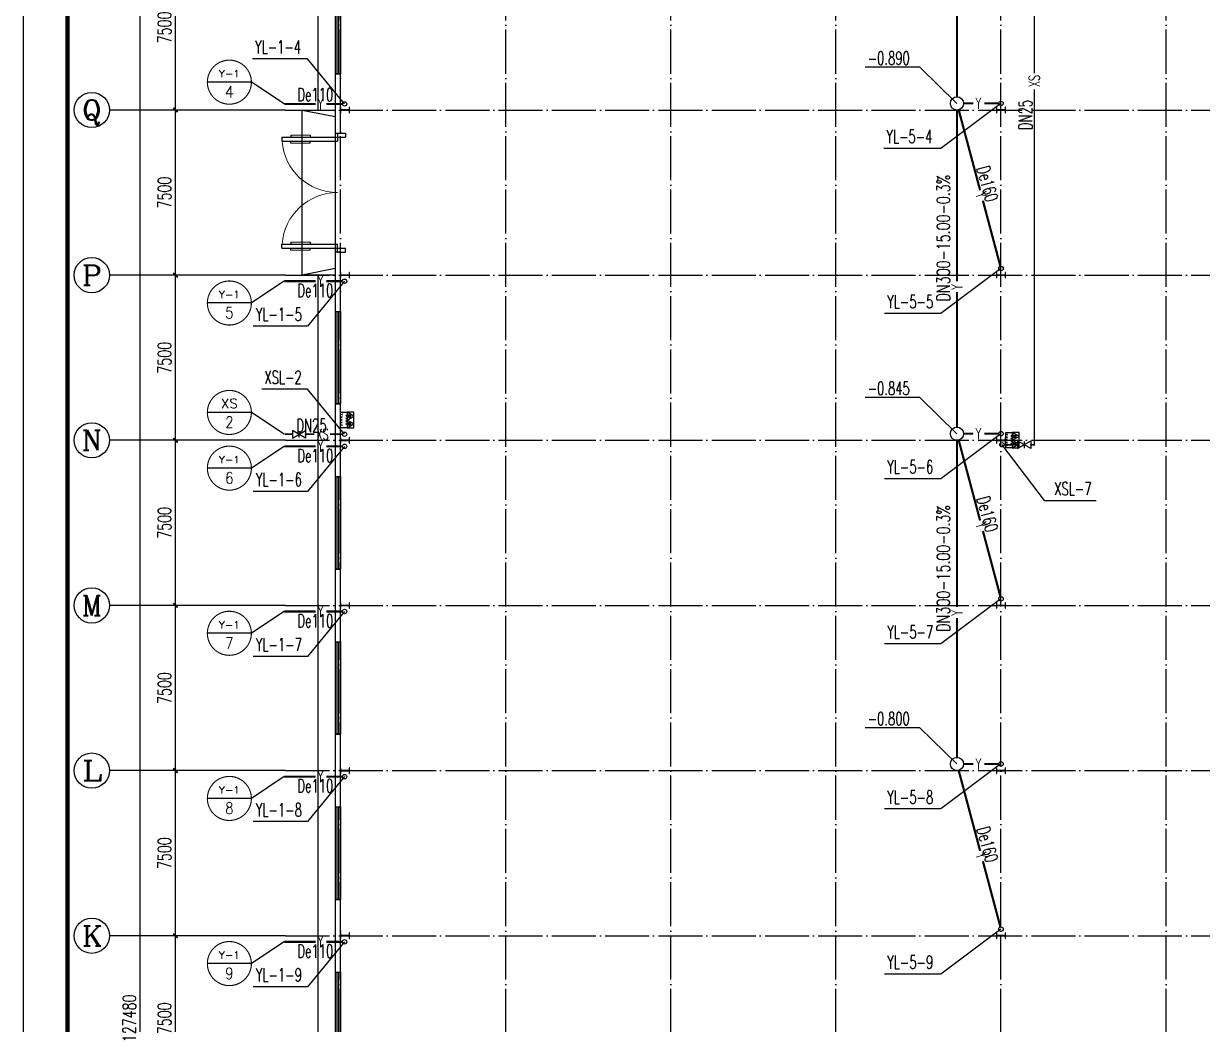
# Model space of a CAD drawing. Extents: x 14204718 to 16986381, y -1556765 to -15898.
# Drawn here: x 14849916 to 14903466, y -368471 to -323019 of the extents above; entities that cross this region are included whole.
import ezdxf
from ezdxf.enums import TextEntityAlignment as Align

# ---------------------------------------------------------------- set-up
doc = ezdxf.new("R2010")
doc.units = 0
doc.header["$LTSCALE"] = 1000
doc.header["$MEASUREMENT"] = 0
doc.linetypes.add('DOTE', pattern=[2.42, 2, -0.2, 0.02, -0.2])
for name, color, linetype in [('AXIS', 3, 'Continuous'), ('AXIS_TEXT', 7, 'Continuous'), ('COLUMN', 2, 'Continuous'), ('DIM_消防', 3, 'Continuous'), ('DIM_雨水', 3, 'Continuous'), ('DOTE', 8, 'DOTE'), ('EQUIP_消防', 7, 'Continuous'), ('PIPE-消防', 1, 'Continuous'), ('PIPE-雨水', 4, 'Continuous'), ('TEXT_消防', 7, 'Continuous'), ('TEXT_雨水', 7, 'Continuous'), ('TK', 4, 'Continuous'), ('TWT_LEAD', 3, 'Continuous'), ('TWT_TEXT', 7, 'Continuous'), ('VALVE_消防', 7, 'Continuous'), ('VPIPE-消防', 1, 'Continuous'), ('VPIPE-雨水', 4, 'Continuous'), ('WALL-PARAPET', 6, 'Continuous'), ('WELL_雨水', 4, 'Continuous'), ('WINDOW', 4, 'Continuous')]:
    doc.layers.add(name, color=color, linetype=linetype)
doc.styles.add('_TCH_AXIS', font='COMPLEX', dxfattribs={"bigfont": 'GBCBIG'})
doc.styles.add('_TCH_DIM', font='SIMPLEX', dxfattribs={"bigfont": 'GBCBIG'})
doc.styles.add('_TCH_DIM_T3', font='SIMPLEX', dxfattribs={"width": 0.705882, "bigfont": 'GBCBIG'})
doc.styles.add('_TWT_CIRCLE', font='COMPLEX', dxfattribs={"width": 1.1, "height": 3, "bigfont": 'HZTXT'})
doc.styles.add('_TWT_PIPEDN', font='SIMPLEX', dxfattribs={"width": 0.8, "height": 3, "bigfont": 'HZTXT'})
doc.styles.add('_TWT_PIPETEXT', font='COMPLEX', dxfattribs={"width": 0.8, "height": 2.5, "bigfont": 'HZTXT'})
doc.styles.add('_TWT_SERIAL', font='COMPLEX', dxfattribs={"width": 0.8, "height": 3, "bigfont": 'HZTXT'})
doc.styles.add('COMPLEX', font='COMPLEX')
doc.dimstyles.new('_TCH_ARCH&&200', dxfattribs={"dimtxt": 595, "dimasz": 200, "dimexe": 500, "dimexo": 600, "dimgap": 200, "dimtad": 1, "dimdec": 0, "dimzin": 0, "dimdsep": 46, "dimtxsty": '_TCH_DIM_T3', "dimblk": 'ARCHTICK', "dimcen": 0.09, "dimclrt": 7, "dimazin": 2, "dimtfac": 1, "dimtdec": 0, "dimtix": 1, "dimtmove": 2, "dimatfit": 3, "dimfxl": 0, "dimtolj": 1, "dimtzin": 0, "dimarcsym": 0})

# ---------------------------------------------------------------- blocks, each defined once
blk = doc.blocks.new('A$C797E1D2B')
at = {"layer": 'COLUMN'}
h = blk.add_hatch(color=256, dxfattribs=at)
h.paths.add_polyline_path([(125, 400), (250, 400), (250, 388), (130, 388), (130, 200), (125, 200)])
h.paths.add_polyline_path([(0, 400), (125, 400), (125, 200), (120, 200), (120, 388), (0, 388)])
h.paths.add_polyline_path([(0, 12), (120, 12), (120, 200), (125, 200), (125, 0), (0, 0)])
h.paths.add_polyline_path([(125, 200), (130, 200), (130, 12), (250, 12), (250, 0), (125, 0)])
blk.add_lwpolyline([(250, 0), (250, 12), (130, 12), (130, 388), (250, 388), (250, 400), (0, 400), (0, 388), (120, 388), (120, 12), (0, 12), (0, 0)], close=True, dxfattribs=at)
blk = doc.blocks.new('消防软管卷盘')
blk.add_lwpolyline([(4963954, 151899), (4963954, 150312), (4964641, 150312), (4964641, 151899)], close=True)
for points, const_width in [([(4964134, 151704), (4964482, 151704)], 1), ([(4964134, 151566), (4964482, 151566)], 1), ([(4964134, 151428), (4964482, 151428)], 1), ([(4964134, 151290), (4964482, 151290)], 1), ([(4964134, 151152), (4964482, 151152)], 1), ([(4964134, 151014), (4964482, 151014)], 0.1), ([(4964134, 150876), (4964482, 150876)], 1), ([(4964134, 150738), (4964482, 150738)], 1), ([(4964150, 150600), (4964499, 150600)], 1), ([(4964150, 150462), (4964499, 150462)], 1)]:
    blk.add_lwpolyline(points, dxfattribs=dict(const_width=const_width))
for centre, start, end in [((4964134, 151636), 90, 270), ((4964134, 151360), 90, 270), ((4964134, 151084), 90, 270), ((4964134, 150808), 90, 270), ((4964150, 150532), 90, 270), ((4964482, 151498), 270, 90), ((4964482, 151222), 270, 90), ((4964482, 150946), 270, 90), ((4964499, 150670), 270, 90)]:
    blk.add_arc(centre, 69, start, end)
blk = doc.blocks.new('$TwtSys$00000546')
h = blk.add_hatch()
h.set_pattern_fill('ANSI31', color=256, scale=200, style=0)
h.set_pattern_definition([(45, (-38543.802, -6670.83), (-17.67767, 17.67767), [])])
h.paths.add_polyline_path([(-65, 174), (65, 174), (65, 44), (-65, 44)])
for points in [[(0, 344), (-198, 0), (198, 0)], [(-65, 174), (65, 174), (65, 44), (-65, 44)]]:
    blk.add_lwpolyline(points, close=True)
blk = doc.blocks.new('92623')
blk.add_lwpolyline([(8910066, 83014), (8909273, 83014), (8909273, 82670), (8910066, 82670)], close=True)
at = {"xscale": -0.5, "yscale": 0.5, "zscale": 0.5, "rotation": 89.99999999998747}
blk.add_blockref('消防软管卷盘', (8985223, 2565334), dxfattribs=at)
at = {"layer": 'EQUIP_消防', "rotation": 180}
for p in [(8909471, 83014), (8909868, 83014)]:
    blk.add_blockref('$TwtSys$00000546', p, dxfattribs=at)
blk = doc.blocks.new('GeYuanFrame_68086672', base_point=(20.09, 4.53))
at = {"layer": 'TK'}
blk.add_lwpolyline([(20.09, 4.53), (20.09, 598.53), (1071.09, 598.53), (1071.09, 4.53)], close=True, dxfattribs=at)
at = {"layer": 'TK', "const_width": 1}
blk.add_lwpolyline([(45.09, 588.53), (1061.09, 588.53), (1061.09, 14.53), (45.09, 14.53)], close=True, dxfattribs=at)
blk = doc.blocks.new('_AXISO')
blk.add_circle((0, 0), 0.5)
at = {"layer": 'AXIS_TEXT', "style": 'COMPLEX', "width": 1.041667}
blk.add_attdef('A', text='', height=0.56, dxfattribs=at).set_placement((-0.25, -0.28), (0.25, -0.28), align=Align.FIT)
blk = doc.blocks.new('_ArchTick')
at = {"color": 0, "linetype": 'ByBlock', "const_width": 0.4}
blk.add_lwpolyline([(-0.5, -0.5), (0.5, 0.5)], dxfattribs=at)
blk = doc.blocks.new('*D154')
at = {"layer": 'AXIS', "color": 0, "lineweight": -2}
for p, q in [((14861216, -304454), (14854716, -304454)), ((14855216, -431934), (14855216, -304454)), ((14861216, -431934), (14854716, -431934))]:
    blk.add_line(p, q, dxfattribs=at)
at = {"layer": 'Defpoints', "color": 0}
for p in [(14855216, -304454), (14861816, -304454), (14861816, -431934)]:
    blk.add_point(p, dxfattribs=at)
at = {"layer": 'AXIS', "color": 0, "lineweight": -2, "xscale": 200, "yscale": 200, "zscale": 200}
for p, rotation in [((14855216, -304454), 90), ((14855216, -431934), 270)]:
    blk.add_blockref('_ArchTick', p, dxfattribs=dict(at, rotation=rotation))
at = {"layer": 'AXIS', "color": 7, "insert": (14854719, -368194), "char_height": 595, "attachment_point": 5, "rotation": 90, "style": '_TCH_DIM_T3'}
blk.add_mtext('\\A1;127480', dxfattribs=at)
blk = doc.blocks.new('*D165')
at = {"layer": 'AXIS', "color": 0, "lineweight": -2}
for p, q in [((14861216, -364444), (14856316, -364444)), ((14856816, -371944), (14856816, -364444)), ((14861216, -371944), (14856316, -371944))]:
    blk.add_line(p, q, dxfattribs=at)
at = {"layer": 'Defpoints', "color": 0}
for p in [(14856816, -364444), (14861816, -364444), (14861816, -371944)]:
    blk.add_point(p, dxfattribs=at)
at = {"layer": 'AXIS', "color": 0, "lineweight": -2, "xscale": 200, "yscale": 200, "zscale": 200}
for p, rotation in [((14856816, -364444), 90), ((14856816, -371944), 270)]:
    blk.add_blockref('_ArchTick', p, dxfattribs=dict(at, rotation=rotation))
at = {"layer": 'AXIS', "color": 7, "insert": (14856319, -368194), "char_height": 595, "attachment_point": 5, "rotation": 90, "style": '_TCH_DIM_T3'}
blk.add_mtext('\\A1;7500', dxfattribs=at)
blk = doc.blocks.new('*D166')
at = {"layer": 'AXIS', "color": 0, "lineweight": -2}
for p, q in [((14861216, -356944), (14856316, -356944)), ((14856816, -364444), (14856816, -356944)), ((14861216, -364444), (14856316, -364444))]:
    blk.add_line(p, q, dxfattribs=at)
at = {"layer": 'Defpoints', "color": 0}
for p in [(14856816, -356944), (14861816, -356944), (14861816, -364444)]:
    blk.add_point(p, dxfattribs=at)
at = {"layer": 'AXIS', "color": 0, "lineweight": -2, "xscale": 200, "yscale": 200, "zscale": 200}
for p, rotation in [((14856816, -356944), 90), ((14856816, -364444), 270)]:
    blk.add_blockref('_ArchTick', p, dxfattribs=dict(at, rotation=rotation))
at = {"layer": 'AXIS', "color": 7, "insert": (14856319, -360694), "char_height": 595, "attachment_point": 5, "rotation": 90, "style": '_TCH_DIM_T3'}
blk.add_mtext('\\A1;7500', dxfattribs=at)
blk = doc.blocks.new('*D167')
at = {"layer": 'AXIS', "color": 0, "lineweight": -2}
for p, q in [((14861216, -349444), (14856316, -349444)), ((14856816, -356944), (14856816, -349444)), ((14861216, -356944), (14856316, -356944))]:
    blk.add_line(p, q, dxfattribs=at)
at = {"layer": 'Defpoints', "color": 0}
for p in [(14856816, -349444), (14861816, -349444), (14861816, -356944)]:
    blk.add_point(p, dxfattribs=at)
at = {"layer": 'AXIS', "color": 0, "lineweight": -2, "xscale": 200, "yscale": 200, "zscale": 200}
for p, rotation in [((14856816, -349444), 90), ((14856816, -356944), 270)]:
    blk.add_blockref('_ArchTick', p, dxfattribs=dict(at, rotation=rotation))
at = {"layer": 'AXIS', "color": 7, "insert": (14856319, -353194), "char_height": 595, "attachment_point": 5, "rotation": 90, "style": '_TCH_DIM_T3'}
blk.add_mtext('\\A1;7500', dxfattribs=at)
blk = doc.blocks.new('*D168')
at = {"layer": 'AXIS', "color": 0, "lineweight": -2}
for p, q in [((14861216, -341944), (14856316, -341944)), ((14856816, -349444), (14856816, -341944)), ((14861216, -349444), (14856316, -349444))]:
    blk.add_line(p, q, dxfattribs=at)
at = {"layer": 'Defpoints', "color": 0}
for p in [(14856816, -341944), (14861816, -341944), (14861816, -349444)]:
    blk.add_point(p, dxfattribs=at)
at = {"layer": 'AXIS', "color": 0, "lineweight": -2, "xscale": 200, "yscale": 200, "zscale": 200}
for p, rotation in [((14856816, -341944), 90), ((14856816, -349444), 270)]:
    blk.add_blockref('_ArchTick', p, dxfattribs=dict(at, rotation=rotation))
at = {"layer": 'AXIS', "color": 7, "insert": (14856319, -345694), "char_height": 595, "attachment_point": 5, "rotation": 90, "style": '_TCH_DIM_T3'}
blk.add_mtext('\\A1;7500', dxfattribs=at)
blk = doc.blocks.new('*D169')
at = {"layer": 'AXIS', "color": 0, "lineweight": -2}
for p, q in [((14861216, -334444), (14856316, -334444)), ((14856816, -341944), (14856816, -334444)), ((14861216, -341944), (14856316, -341944))]:
    blk.add_line(p, q, dxfattribs=at)
at = {"layer": 'Defpoints', "color": 0}
for p in [(14856816, -334444), (14861816, -334444), (14861816, -341944)]:
    blk.add_point(p, dxfattribs=at)
at = {"layer": 'AXIS', "color": 0, "lineweight": -2, "xscale": 200, "yscale": 200, "zscale": 200}
for p, rotation in [((14856816, -334444), 90), ((14856816, -341944), 270)]:
    blk.add_blockref('_ArchTick', p, dxfattribs=dict(at, rotation=rotation))
at = {"layer": 'AXIS', "color": 7, "insert": (14856319, -338194), "char_height": 595, "attachment_point": 5, "rotation": 90, "style": '_TCH_DIM_T3'}
blk.add_mtext('\\A1;7500', dxfattribs=at)
blk = doc.blocks.new('*D170')
at = {"layer": 'AXIS', "color": 0, "lineweight": -2}
for p, q in [((14861216, -326944), (14856316, -326944)), ((14856816, -334444), (14856816, -326944)), ((14861216, -334444), (14856316, -334444))]:
    blk.add_line(p, q, dxfattribs=at)
at = {"layer": 'Defpoints', "color": 0}
for p in [(14856816, -326944), (14861816, -326944), (14861816, -334444)]:
    blk.add_point(p, dxfattribs=at)
at = {"layer": 'AXIS', "color": 0, "lineweight": -2, "xscale": 200, "yscale": 200, "zscale": 200}
for p, rotation in [((14856816, -326944), 90), ((14856816, -334444), 270)]:
    blk.add_blockref('_ArchTick', p, dxfattribs=dict(at, rotation=rotation))
at = {"layer": 'AXIS', "color": 7, "insert": (14856319, -330694), "char_height": 595, "attachment_point": 5, "rotation": 90, "style": '_TCH_DIM_T3'}
blk.add_mtext('\\A1;7500', dxfattribs=at)
blk = doc.blocks.new('*D171')
at = {"layer": 'AXIS', "color": 0, "lineweight": -2}
for p, q in [((14861216, -319444), (14856316, -319444)), ((14856816, -326944), (14856816, -319444)), ((14861216, -326944), (14856316, -326944))]:
    blk.add_line(p, q, dxfattribs=at)
at = {"layer": 'Defpoints', "color": 0}
for p in [(14856816, -319444), (14861816, -319444), (14861816, -326944)]:
    blk.add_point(p, dxfattribs=at)
at = {"layer": 'AXIS', "color": 0, "lineweight": -2, "xscale": 200, "yscale": 200, "zscale": 200}
for p, rotation in [((14856816, -319444), 90), ((14856816, -326944), 270)]:
    blk.add_blockref('_ArchTick', p, dxfattribs=dict(at, rotation=rotation))
at = {"layer": 'AXIS', "color": 7, "insert": (14856319, -323194), "char_height": 595, "attachment_point": 5, "rotation": 90, "style": '_TCH_DIM_T3'}
blk.add_mtext('\\A1;7500', dxfattribs=at)
blk = doc.blocks.new('$DorLib2D$00000011')
for p, q in [((-0.4667, 0.4709), (-0.4667, -0.0625)), ((-0.4667, 0.4709), (-0.4333, 0.4709)), ((-0.4333, 0.4709), (-0.4333, 0.0042)), ((0.4333, 0.4709), (0.4333, 0.0042)), ((0.4667, 0.4709), (0.4333, 0.4709)), ((0.4667, 0.4709), (0.4667, -0.0625)), ((-0.4833, 0.3962), (-0.4667, 0.3962)), ((-0.4167, 0.3962), (-0.4333, 0.3962)), ((0.4167, 0.3962), (0.4333, 0.3962)), ((0.4833, 0.3962), (0.4667, 0.3962)), ((-0.4833, 0.2346), (-0.4667, 0.2346)), ((-0.4167, 0.2346), (-0.4333, 0.2346)), ((0.4167, 0.2346), (0.4333, 0.2346)), ((0.4833, 0.2346), (0.4667, 0.2346)), ((-0.5, 0.0042), (-0.4333, 0.0042)), ((-0.5, 0.0042), (-0.5, -0.0625)), ((0.5, 0.0042), (0.4333, 0.0042)), ((0.5, 0.0042), (0.5, -0.0625)), ((-0.5, -0.0625), (-0.4667, -0.0625)), ((0.5, -0.0625), (0.4667, -0.0625))]:
    blk.add_line(p, q)
at = {"lineweight": 13}
for p, q in [((-0.4833, 0.3962), (-0.4833, 0.2346)), ((-0.4167, 0.3962), (-0.4167, 0.2346)), ((0.4167, 0.3962), (0.4167, 0.2346)), ((0.4833, 0.3962), (0.4833, 0.2346))]:
    blk.add_line(p, q, dxfattribs=at)
for centre, start, end in [((-0.4667, 0.0042), 0, 85.90396), ((0.4667, 0.0042), 94.09604, 180)]:
    blk.add_arc(centre, 0.4667, start, end, dxfattribs=at)
blk = doc.blocks.new('$TCHSYS$WIN2D')
for p, q in [((-0.5, 0.5), (0.5, 0.5)), ((-0.5, 0.5), (-0.5, -0.5)), ((0.5, 0.5), (0.5, -0.5)), ((0.5, 0.167), (-0.5, 0.167)), ((0.5, -0.167), (-0.5, -0.167)), ((-0.5, -0.5), (0.5, -0.5))]:
    blk.add_line(p, q)
blk = doc.blocks.new('$TWTSYS$00000187')
blk.add_circle((0, 0, 0), 0.5)
blk = doc.blocks.new('$VALVE$00000296')
for points in [[(-125, 72), (-125, -72), (125, 72), (125, -72), (-125, 72)], [(0, 60), (0, -64)]]:
    blk.add_lwpolyline(points)
for p in [(-125, 0), (125, 0)]:
    blk.add_point(p)

msp = doc.modelspace()

# ---------------------------------------------------------------- hatches: boundary and pattern name
at = {"layer": 'PIPE-消防', "linetype": 'Continuous'}
for points in [[(14895829.6, -342147.1), (14895829.6, -342182.1), (14895864.6, -342182.1)], [(14895829.6, -342147.1), (14895864.6, -342147.1), (14895864.6, -342182.1)]]:
    msp.add_hatch(color=256, dxfattribs=at).paths.add_polyline_path(points)

# ---------------------------------------------------------------- linework, layer by layer
at = {"color": 8, "ltscale": 0.5}
for p, q in [((14862576.4, -326944.1), (14864076.4, -327244.1)), ((14864076.4, -334144.1), (14862576.4, -334444.1))]:
    msp.add_line(p, q, dxfattribs=at)
for points in [[(14879316.4, -303654.1), (14863276.4, -303654.1), (14863276.4, -326944.1)], [(14864076.4, -334444.1), (14862576.4, -334444.1), (14862576.4, -326944.1), (14864076.4, -326944.1)], [(14863276.4, -334444.1), (14863276.4, -401944.1)]]:
    msp.add_lwpolyline(points, dxfattribs=at)
at = {"layer": 'AXIS'}
for p, q in [((14861816.4, -326944.1), (14853816.4, -326944.1)), ((14861816.4, -334444.1), (14853816.4, -334444.1)), ((14861816.4, -341944.1), (14853816.4, -341944.1)), ((14861816.4, -349444.1), (14853816.4, -349444.1)), ((14861816.4, -356944.1), (14853816.4, -356944.1)), ((14861816.4, -364444.1), (14853816.4, -364444.1))]:
    msp.add_line(p, q, dxfattribs=at)
at = {"layer": 'DIM_消防'}
for p, q in [((14860264.7, -325679.4), (14858264.7, -325679.4)), ((14861759.3, -326668.9), (14860264.7, -325679.4)), ((14861759.3, -334719.3), (14860264.7, -335708.8)), ((14860264.7, -335708.8), (14858264.7, -335708.8)), ((14862817.1, -339625.2, 3000), (14860735.2, -339625.2, 3000)), ((14864499.6, -341668.9), (14862817.1, -339625.2, 3000)), ((14860264.7, -340679.4), (14858264.7, -340679.4)), ((14861759.3, -341668.9), (14860264.7, -340679.4)), ((14894357.3, -342147.1), (14896281.6, -344681.9)), ((14861759.3, -342219.3), (14860264.7, -343208.8)), ((14860264.7, -343208.8), (14858264.7, -343208.8)), ((14896281.6, -344681.9), (14898644.8, -344681.9)), ((14861759.3, -349719.3), (14860264.7, -350708.8)), ((14860264.7, -350708.8), (14858264.7, -350708.8)), ((14861759.3, -357219.3), (14860264.7, -358208.8)), ((14860264.7, -358208.8), (14858264.7, -358208.8)), ((14861759.3, -364719.3), (14860264.7, -365708.8)), ((14860264.7, -365708.8), (14858264.7, -365708.8))]:
    msp.add_line(p, q, dxfattribs=at)
at = {"layer": 'DIM_消防', "const_width": 50}
for points in [[(14860264.7, -325679.4, 1), (14858264.7, -325679.4, 1)], [(14860264.7, -335708.8, 1), (14858264.7, -335708.8, 1)], [(14860264.7, -340679.4, 1), (14858264.7, -340679.4, 1)], [(14860264.7, -343208.8, 1), (14858264.7, -343208.8, 1)], [(14860264.7, -350708.8, 1), (14858264.7, -350708.8, 1)], [(14860264.7, -358208.8, 1), (14858264.7, -358208.8, 1)], [(14860264.7, -365708.8, 1), (14858264.7, -365708.8, 1)]]:
    msp.add_lwpolyline(points, format="xyb", close=True, dxfattribs=at)
at = {"layer": 'DIM_雨水'}
for p, q in [((14862817.1, -324625.2), (14860311, -324625.2)), ((14864499.6, -326668.9), (14862817.1, -324625.2)), ((14894316.4, -326644.1, 3000), (14891586, -328687.8)), ((14891586, -328687.8), (14888989.9, -328687.8)), ((14894316.4, -334144.1, 3000), (14891586, -336187.8)), ((14864499.6, -334719.3), (14862817.1, -336763)), ((14891586, -336187.8), (14889025.9, -336187.8)), ((14862817.1, -336763), (14860346.8, -336763)), ((14894316.4, -341644.1, 3000), (14891586, -343687.8)), ((14864499.6, -342219.3), (14862817.1, -344263)), ((14891586, -343687.8), (14889025.9, -343687.8)), ((14862817.1, -344263), (14860346.8, -344263)), ((14894316.4, -349144.1, 3000), (14891586, -351187.8)), ((14864499.6, -349719.3), (14862817.1, -351763)), ((14891586, -351187.8), (14889025.9, -351187.8)), ((14862817.1, -351763), (14860346.8, -351763)), ((14894316.4, -356644.1, 3000), (14891586, -358687.8)), ((14864499.6, -357219.3), (14862817.1, -359263)), ((14891586, -358687.8), (14889025.9, -358687.8)), ((14862817.1, -359263), (14860346.8, -359263)), ((14894316.4, -364144.1, 3000), (14891586, -366187.8)), ((14864499.6, -364719.3), (14862817.1, -366763)), ((14891586, -366187.8), (14889025.9, -366187.8)), ((14862817.1, -366763), (14860346.8, -366763))]:
    msp.add_line(p, q, dxfattribs=at)
at = {"layer": 'DOTE'}
for p, q in [((14864316.4, -434194.1), (14864316.4, -302194.1)), ((14871816.4, -434194.1), (14871816.4, -302194.1)), ((14879316.4, -434194.1), (14879316.4, -302194.1)), ((14886816.4, -434194.1), (14886816.4, -302194.1)), ((14894316.4, -434194.1), (14894316.4, -302194.1)), ((14901816.4, -434194.1), (14901816.4, -302194.1)), ((14861816.4, -326944.1), (14956816.4, -326944.1)), ((14861816.4, -334444.1), (14956816.4, -334444.1)), ((14861816.4, -341944.1), (14956816.4, -341944.1)), ((14861816.4, -349444.1), (14956816.4, -349444.1)), ((14861816.4, -356944.1), (14956816.4, -356944.1)), ((14861816.4, -364444.1), (14956816.4, -364444.1))]:
    msp.add_line(p, q, dxfattribs=at)
at = {"layer": 'PIPE-消防', "linetype": 'Continuous', "const_width": 70}
for points in [[(14895829.6, -325282.8), (14895829.6, -312147.1)], [(14895829.6, -342147.1), (14895829.6, -326000.9)], [(14862127.7, -341668.9), (14861776, -341668.9)], [(14863122.5, -341668.9), (14862727.7, -341668.9)], [(14864399.6, -341668.9), (14863840.6, -341668.9)], [(14894457.3, -342147.1), (14895066.7, -342147.1)], [(14895666.7, -342147.1), (14895829.6, -342147.1)]]:
    msp.add_lwpolyline(points, dxfattribs=at)
at = {"layer": 'PIPE-雨水', "linetype": 'Continuous', "const_width": 100}
for points in [[(14892316.4, -326344.1), (14892316.4, -319586.9)], [(14863177.7, -326668.9), (14861759.3, -326668.9)], [(14864399.6, -326668.9), (14863667.2, -326668.9)], [(14892316.4, -334719.3), (14892316.4, -326944.1)], [(14892393.7, -326933.9), (14893368.4, -330589.1)], [(14893494.6, -331062.1), (14894290.6, -334047.4)], [(14863177.7, -334719.3), (14861759.3, -334719.3)], [(14864399.6, -334719.3), (14863667.2, -334719.3)], [(14892316.4, -341344.1), (14892316.4, -335208.8)], [(14863177.7, -342219.3), (14861759.3, -342219.3)], [(14864399.6, -342219.3), (14863667.2, -342219.3)], [(14892316.4, -349518.9), (14892316.4, -341944.1)], [(14892393.7, -341933.9), (14893368.4, -345589.1)], [(14893494.6, -346062.1), (14894290.6, -349047.4)], [(14863177.7, -349719.3), (14861759.3, -349719.3)], [(14864399.6, -349719.3), (14863667.2, -349719.3)], [(14892316.4, -356344.1), (14892316.4, -350008.4)], [(14863177.7, -357219.3), (14861759.3, -357219.3)], [(14864399.6, -357219.3), (14863667.2, -357219.3)], [(14892393.7, -356933.9), (14893368.4, -360589.1)], [(14893494.6, -361062.1), (14894290.6, -364047.4)], [(14863177.7, -364719.3), (14861759.3, -364719.3)], [(14864399.6, -364719.3), (14863667.2, -364719.3)]]:
    msp.add_lwpolyline(points, dxfattribs=at)
at = {"layer": 'PIPE-雨水', "linetype": 'Continuous', "ltscale": 2, "const_width": 100}
for points in [[(14893064.1, -326644.1), (14892616.4, -326644.1)], [(14894216.4, -326644.1), (14893553.6, -326644.1)], [(14893064.1, -341644.1), (14892616.4, -341644.1)], [(14894216.4, -341644.1), (14893553.6, -341644.1)], [(14893064.1, -356644.1), (14892616.4, -356644.1)], [(14894216.4, -356644.1), (14893553.6, -356644.1)]]:
    msp.add_lwpolyline(points, dxfattribs=at)
at = {"layer": 'TWT_LEAD'}
for p, q in [((14890624.8, -325005.5), (14888142.9, -325005.5)), ((14892316.4, -326644.1), (14890624.8, -325005.5)), ((14890624.8, -340005.5), (14888142.9, -340005.5)), ((14892316.4, -341644.1), (14890624.8, -340005.5)), ((14890624.8, -355005.5), (14888142.9, -355005.5)), ((14892316.4, -356644.1), (14890624.8, -355005.5))]:
    msp.add_line(p, q, dxfattribs=at)
at = {"layer": 'VPIPE-消防', "linetype": 'Continuous'}
for centre in [(14864499.6, -341668.9), (14894357.3, -342147.1)]:
    msp.add_circle(centre, 100, dxfattribs=at)
at = {"layer": 'VPIPE-雨水', "linetype": 'Continuous'}
for centre in [(14864499.6, -326668.9), (14894316.4, -326644.1), (14894316.4, -334144.1), (14864499.6, -334719.3), (14894316.4, -341644.1), (14864499.6, -342219.3), (14894316.4, -349144.1), (14864499.6, -349719.3), (14894316.4, -356644.1), (14864499.6, -357219.3), (14894316.4, -364144.1), (14864499.6, -364719.3)]:
    msp.add_circle(centre, 100, dxfattribs=at)
at = {"layer": 'WALL-PARAPET'}
for p, q in [((14864076.4, -325294.1), (14864076.4, -327994.1)), ((14864316.4, -325294.1), (14864076.4, -325294.1)), ((14864316.4, -327994.1), (14864316.4, -325294.1)), ((14864076.4, -327994.1), (14864316.4, -327994.1)), ((14864076.4, -333394.1), (14864076.4, -336094.1)), ((14864316.4, -333394.1), (14864076.4, -333394.1)), ((14864316.4, -336094.1), (14864316.4, -333394.1)), ((14864076.4, -336094.1), (14864316.4, -336094.1)), ((14864076.4, -340294.1), (14864076.4, -343594.1)), ((14864316.4, -340294.1), (14864076.4, -340294.1)), ((14864316.4, -343594.1), (14864316.4, -340294.1)), ((14864076.4, -343594.1), (14864316.4, -343594.1)), ((14864076.4, -347794.1), (14864076.4, -351094.1)), ((14864316.4, -347794.1), (14864076.4, -347794.1)), ((14864316.4, -351094.1), (14864316.4, -347794.1)), ((14864076.4, -351094.1), (14864316.4, -351094.1)), ((14864076.4, -355294.1), (14864076.4, -358594.1)), ((14864316.4, -355294.1), (14864076.4, -355294.1)), ((14864316.4, -358594.1), (14864316.4, -355294.1)), ((14864076.4, -358594.1), (14864316.4, -358594.1)), ((14864076.4, -362794.1), (14864076.4, -366094.1)), ((14864316.4, -362794.1), (14864076.4, -362794.1)), ((14864316.4, -366094.1), (14864316.4, -362794.1)), ((14864076.4, -366094.1), (14864316.4, -366094.1))]:
    msp.add_line(p, q, dxfattribs=at)
at = {"layer": 'WINDOW'}
msp.add_line((14864076.4, -327994.1), (14864076.4, -333394.1), dxfattribs=at)

# ---------------------------------------------------------------- block references
for name, p, xscale, yscale, zscale, rotation in [('GeYuanFrame_68086672', (14849916.4, -268594.1), 200, 200, 200, 270), ('92623', (14937837.4, -8199351.2), 0.882, 0.882, 0.882, 90), ('92623', (14968049.5, -8200267.4), 0.882, 0.882, 0.882, 90)]:
    msp.add_blockref(name, p, dxfattribs=dict(xscale=xscale, yscale=yscale, zscale=zscale, rotation=rotation))
at = {"rotation": 270}
for p in [(14864316.4, -326819.1), (14894116.4, -326819.1), (14864316.4, -334319.1), (14894116.4, -334319.1), (14864316.4, -341819.1), (14894116.4, -341819.1), (14864316.4, -349319.1), (14894116.4, -349319.1), (14864316.4, -356819.1), (14894116.4, -356819.1), (14864316.4, -364319.1), (14894116.4, -364319.1)]:
    msp.add_blockref('A$C797E1D2B', p, dxfattribs=at)
at = {"layer": 'AXIS'}
ref = msp.add_blockref('_AXISO', (14853016.4, -326944.1), dxfattribs=dict(at, xscale=1600, yscale=1600, zscale=1600))
ref.add_attrib('A', 'Q', dxfattribs={"layer": 'AXIS_TEXT', "ltscale": 0.5, "height": 905.1, "style": '_TCH_AXIS', "width": 1.3125}).set_placement((14852563.9, -327396.6), (14853469, -327396.6), align=Align.FIT)
ref = msp.add_blockref('_AXISO', (14853016.4, -334444.1), dxfattribs=dict(at, xscale=1600, yscale=1600, zscale=1600))
ref.add_attrib('A', 'P', dxfattribs={"layer": 'AXIS_TEXT', "ltscale": 0.5, "height": 905.1, "style": '_TCH_AXIS', "width": 1.235294}).set_placement((14852563.9, -334896.6), (14853469, -334896.6), align=Align.FIT)
ref = msp.add_blockref('_AXISO', (14853016.4, -341944.1), dxfattribs=dict(at, xscale=1600, yscale=1600, zscale=1600))
ref.add_attrib('A', 'N', dxfattribs={"layer": 'AXIS_TEXT', "ltscale": 0.5, "height": 905.1, "style": '_TCH_AXIS', "width": 1.105263}).set_placement((14852563.9, -342396.6), (14853469, -342396.6), align=Align.FIT)
ref = msp.add_blockref('_AXISO', (14853016.4, -349444.1), dxfattribs=dict(at, xscale=1600, yscale=1600, zscale=1600))
ref.add_attrib('A', 'M', dxfattribs={"layer": 'AXIS_TEXT', "ltscale": 0.5, "height": 905.1, "style": '_TCH_AXIS'}).set_placement((14852563.9, -349896.6), (14853469, -349896.6), align=Align.FIT)
ref = msp.add_blockref('_AXISO', (14853016.4, -356944.1), dxfattribs=dict(at, xscale=1600, yscale=1600, zscale=1600))
ref.add_attrib('A', 'L', dxfattribs={"layer": 'AXIS_TEXT', "ltscale": 0.5, "height": 905.1, "style": '_TCH_AXIS', "width": 1.4}).set_placement((14852563.9, -357396.6), (14853469, -357396.6), align=Align.FIT)
ref = msp.add_blockref('_AXISO', (14853016.4, -364444.1), dxfattribs=dict(at, xscale=1600, yscale=1600, zscale=1600))
ref.add_attrib('A', 'K', dxfattribs={"layer": 'AXIS_TEXT', "ltscale": 0.5, "height": 905.1, "style": '_TCH_AXIS', "width": 1.105263}).set_placement((14852563.9, -364896.6), (14853469, -364896.6), align=Align.FIT)
at = {"layer": 'VALVE_消防', "xscale": -2.4, "yscale": -2.4, "zscale": 2.4, "rotation": 180}
msp.add_blockref('$VALVE$00000296', (14862427.7, -341668.9), dxfattribs=at)
at = {"layer": 'VALVE_消防', "xscale": 2.4, "yscale": 2.4, "zscale": 2.4}
msp.add_blockref('$VALVE$00000296', (14895366.7, -342147.1), dxfattribs=at)
at = {"layer": 'WELL_雨水', "xscale": 600, "yscale": 600, "zscale": 600, "rotation": 270}
for p in [(14892316.4, -326644.1), (14892316.4, -341644.1), (14892316.4, -356644.1)]:
    msp.add_blockref('$TWTSYS$00000187', p, dxfattribs=at)
at = {"layer": 'WINDOW', "rotation": 270}
for name, p, xscale, yscale, zscale in [('$TCHSYS$WIN2D', (14864196.4, -323194.1), 4200, -240, 4200), ('$DorLib2D$00000011', (14864196.4, -330694.1), 5400, -5400, 5400), ('$TCHSYS$WIN2D', (14864196.4, -338194.1), 4200, -240, 4200), ('$TCHSYS$WIN2D', (14864196.4, -345694.1), 4200, -240, 4200), ('$TCHSYS$WIN2D', (14864196.4, -353194.1), 4200, -240, 4200), ('$TCHSYS$WIN2D', (14864196.4, -360694.1), 4200, -240, 4200), ('$TCHSYS$WIN2D', (14864196.4, -368194.1), 4200, -240, 4200)]:
    msp.add_blockref(name, p, dxfattribs=dict(at, xscale=xscale, yscale=yscale, zscale=zscale))

# ---------------------------------------------------------------- texts
at = {"layer": 'DIM_消防', "color": 7, "style": '_TWT_CIRCLE'}
for s, height, p, p2 in [('Y-1', 327.27, (14858784.7, -325459.4), (14859744.7, -325459.4)), ('4', 509.7, (14859051.1, -326376), (14859478.3, -326376)), ('Y-1', 327.27, (14858784.7, -335488.8), (14859744.7, -335488.8)), ('5', 517.5, (14859075, -336412), (14859454.5, -336412)), ('XS', 423.95, (14858887.2, -340478.6), (14859642.3, -340478.6)), ('2', 517.5, (14859075, -341382.6), (14859454.5, -341382.6)), ('Y-1', 327.27, (14858784.7, -342988.8), (14859744.7, -342988.8)), ('6', 517.5, (14859075, -343912), (14859454.5, -343912)), ('Y-1', 327.27, (14858784.7, -350488.8), (14859744.7, -350488.8)), ('7', 517.5, (14859075, -351412), (14859454.5, -351412)), ('Y-1', 327.27, (14858784.7, -357988.8), (14859744.7, -357988.8)), ('8', 517.5, (14859075, -358912), (14859454.5, -358912)), ('Y-1', 327.27, (14858784.7, -365488.8), (14859744.7, -365488.8)), ('9', 517.5, (14859075, -366412), (14859454.5, -366412))]:
    msp.add_text(s, height=height, dxfattribs=at).set_placement(p, p2, align=Align.FIT)
at = {"layer": 'TEXT_消防', "style": '_TWT_PIPETEXT', "width": 0.64}
msp.add_text('XS', height=500, rotation=90, dxfattribs=at).set_placement((14896079.6, -325900.9))
at = {"layer": 'TEXT_消防', "linetype": 'Continuous', "style": '_TWT_PIPEDN', "width": 0.64}
msp.add_text('DN25', height=600, rotation=90, dxfattribs=at).set_placement((14895729.6, -327851.1))
msp.add_text('DN25', height=600, dxfattribs=at).set_placement((14862313, -341568.9))
at = {"layer": 'TEXT_消防', "style": '_TWT_PIPETEXT', "width": 0.64}
msp.add_text('XS', height=500, dxfattribs=at).set_placement((14863222.5, -341918.9))
at = {"layer": 'TEXT_雨水', "linetype": 'Continuous', "style": '_TWT_PIPEDN', "width": 0.64}
for p in [(14862352.3, -326547.9), (14862352.3, -335440.2), (14862352.3, -342940.2), (14862352.3, -350440.2), (14862352.3, -357940.2), (14862352.3, -365440.2)]:
    msp.add_text('De110', height=600, dxfattribs=at).set_placement(p)
at = {"layer": 'TEXT_雨水', "style": '_TWT_PIPETEXT', "width": 0.64}
for p in [(14863277.7, -326918.9), (14893164.1, -326894.1), (14863277.7, -334969.3), (14893164.1, -341894.1), (14863277.7, -342469.3), (14863277.7, -349969.3), (14893164.1, -356894.1), (14863277.7, -357469.3), (14863277.7, -364969.3)]:
    msp.add_text('Y', height=500, dxfattribs=at).set_placement(p)
at = {"layer": 'TEXT_雨水', "linetype": 'Continuous', "style": '_TWT_PIPEDN', "width": 0.64}
for p in [(14893203.4, -329582.1), (14893203.4, -344582.1), (14893203.4, -359582.1)]:
    msp.add_text('De160', height=600, rotation=284.93142, dxfattribs=at).set_placement(p)
at = {"layer": 'TEXT_雨水', "style": '_TWT_PIPETEXT', "width": 0.64}
for rotation, p in [(284.93142, (14893152.6, -330750.2)), (90, (14892566.4, -335108.8)), (284.93142, (14893152.6, -345750.2)), (90, (14892566.4, -349908.4)), (284.93142, (14893152.6, -360750.2))]:
    msp.add_text('Y', height=500, rotation=rotation, dxfattribs=at).set_placement(p)
at = {"layer": 'TWT_TEXT', "style": '_TWT_SERIAL', "width": 0.64}
for s, p in [('YL-1-4', (14860431, -324385.2)), ('-0.890', (14888262.9, -324885.5)), ('YL-5-4', (14889109.9, -328447.8)), ('YL-5-5', (14889145.9, -335947.8)), ('YL-1-5', (14860466.8, -336523)), ('XSL-2', (14860855.2, -339385.2, 3000)), ('-0.845', (14888262.9, -339885.5)), ('YL-5-6', (14889145.9, -343447.8)), ('YL-1-6', (14860466.8, -344023)), ('XSL-7', (14896732.8, -344441.9)), ('YL-5-7', (14889145.9, -350947.8)), ('YL-1-7', (14860466.8, -351523)), ('-0.800', (14888262.9, -354885.5)), ('YL-5-8', (14889145.9, -358447.8)), ('YL-1-8', (14860466.8, -359023)), ('YL-5-9', (14889145.9, -365947.8)), ('YL-1-9', (14860466.8, -366523))]:
    msp.add_text(s, height=600, dxfattribs=at).set_placement(p)
at = {"layer": 'TWT_TEXT', "style": '_TCH_DIM', "width": 0.705882}
for p in [(14891994.5, -335632.1), (14891994.5, -350632.1)]:
    msp.add_text('DN300-15.00-0.3%', height=595, rotation=90, dxfattribs=at).set_placement(p)

# ---------------------------------------------------------------- dimensions: what is measured, and where the dimension line sits
at = {"layer": 'AXIS'}
for p1, p2, distance, text, picture, middle in [((14861816.4, -431934.1), (14861816.4, -304454.1), 6600, '127480', '*D154', (14854718.9, -368194.1)), ((14861816.4, -326944.1), (14861816.4, -319444.1), 5000, '7500', '*D171', (14856318.9, -323194.1)), ((14861816.4, -334444.1), (14861816.4, -326944.1), 5000, '7500', '*D170', (14856318.9, -330694.1)), ((14861816.4, -341944.1), (14861816.4, -334444.1), 5000, '7500', '*D169', (14856318.9, -338194.1)), ((14861816.4, -349444.1), (14861816.4, -341944.1), 5000, '7500', '*D168', (14856318.9, -345694.1)), ((14861816.4, -356944.1), (14861816.4, -349444.1), 5000, '7500', '*D167', (14856318.9, -353194.1)), ((14861816.4, -364444.1), (14861816.4, -356944.1), 5000, '7500', '*D166', (14856318.9, -360694.1)), ((14861816.4, -371944.1), (14861816.4, -364444.1), 5000, '7500', '*D165', (14856318.9, -368194.1))]:
    dim = msp.add_aligned_dim(p1=p1, p2=p2, distance=distance, text=text, dimstyle='_TCH_ARCH&&200', dxfattribs=at)
    dim.commit()
    dim.dimension.update_dxf_attribs({"geometry": picture, "text_midpoint": middle})

doc.saveas('drawing.dxf')
